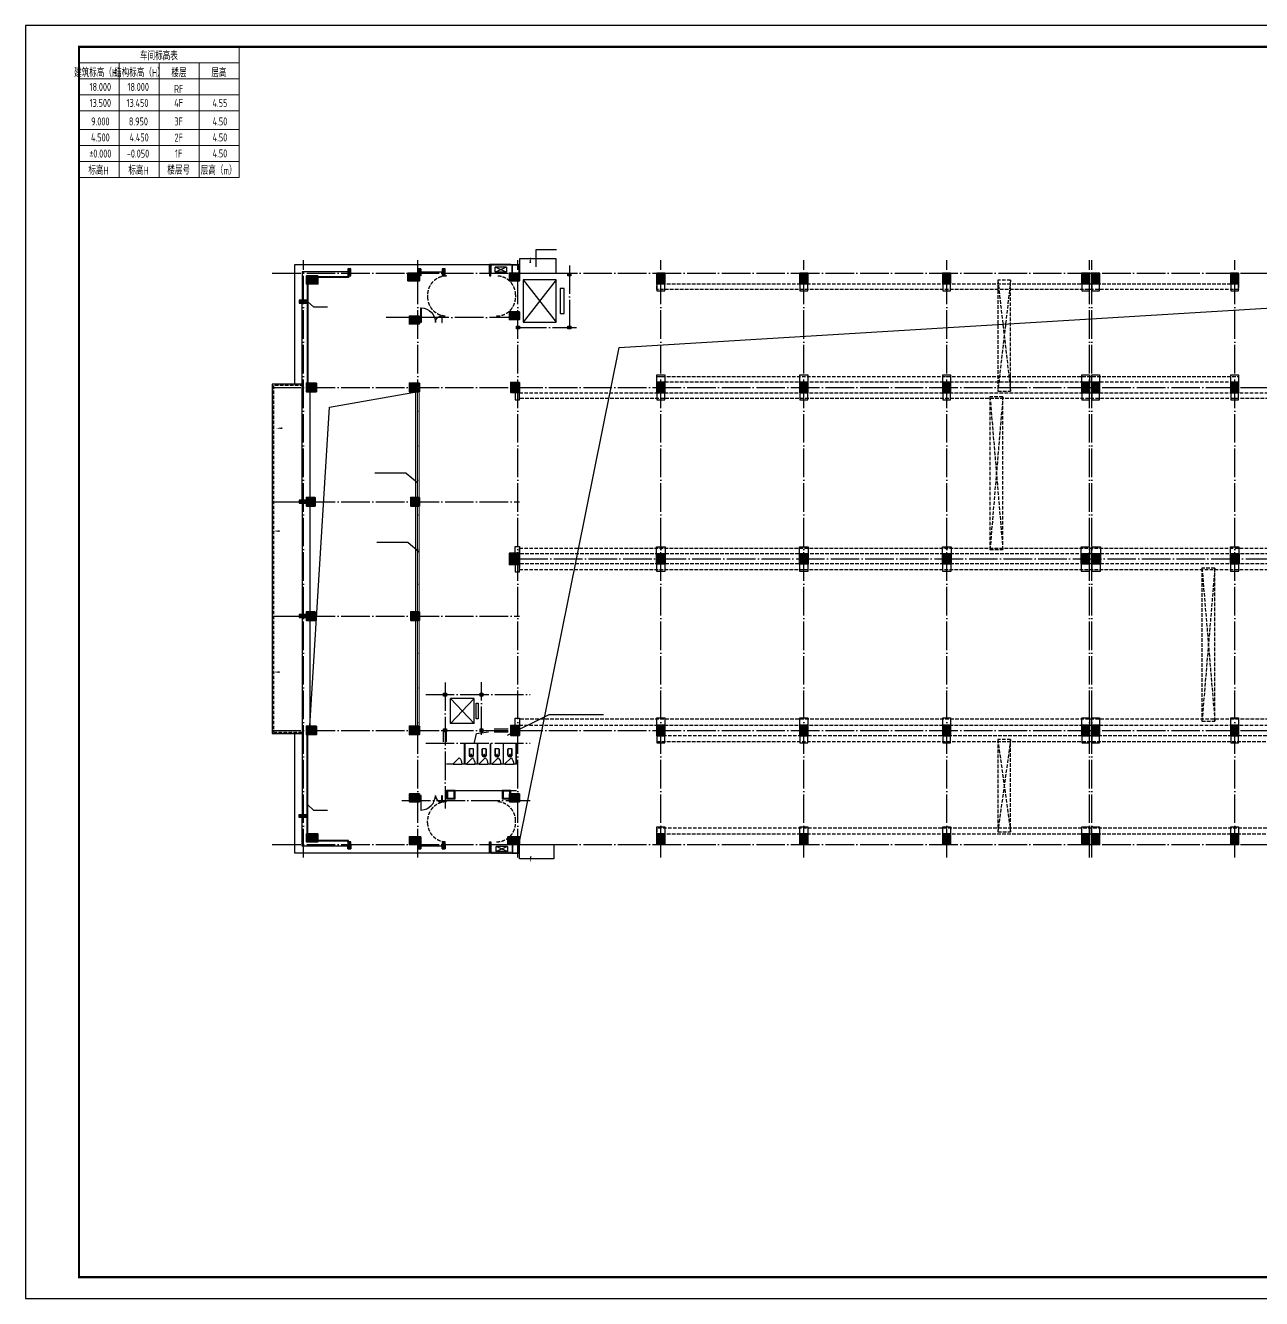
# Model space of a CAD drawing. Extents: x -1041549 to 749950, y -354245 to 17554.
# Drawn here: x -41012 to 45472, y -173636 to -84536 of the extents above; entities that cross this region are included whole.
import ezdxf
from ezdxf.enums import TextEntityAlignment as Align

# ---------------------------------------------------------------- set-up
doc = ezdxf.new("R2010")
doc.units = 0
doc.header["$LTSCALE"] = 1000
doc.header["$MEASUREMENT"] = 0
doc.linetypes.add('DASH', pattern=[0.35, 0.25, -0.1])
doc.linetypes.add('DOTE', pattern=[2.42, 2, -0.2, 0.02, -0.2])
for name, color, linetype, lineweight in [('A-ANNO-TABS', 46, 'Continuous', 9), ('A-ANNO-TABS-TEXT', 7, 'Continuous', 15), ('砼柱', 2, 'Continuous', 35)]:
    doc.layers.add(name, color=color, linetype=linetype, lineweight=lineweight)
for name, color, linetype in [('AC', 252, 'Continuous'), ('DIM_SYMB', 3, 'Continuous'), ('DOTE', 1, 'Continuous'), ('EVTR', 2, 'Continuous'), ('K+T', 252, 'Continuous'), ('LATRINE', 6, 'Continuous'), ('PUB_DIM', 3, 'Continuous'), ('PUB_TITLE', 4, 'Continuous'), ('STAIR', 2, 'Continuous'), ('WALL', 4, 'Continuous'), ('WINDOW', 3, 'Continuous'), ('填充', 8, 'Continuous')]:
    doc.layers.add(name, color=color, linetype=linetype)
doc.styles.add('3-100', font='tssdeng.shx', dxfattribs={"width": 0.6, "bigfont": 'hztxt.shx'})

# ---------------------------------------------------------------- blocks, each defined once
blk = doc.blocks.new('A$C58C370F3')
at = {"layer": 'K+T'}
for points in [[(465, 138), (59, 138, 0.388189), (0, 88), (0, -88, 0.388189), (59, -138), (465, -138, 0.97895)], [(465, 118), (58, 118, 0.382017), (20, 86), (20, -86, 0.382017), (58, -118), (465, -118, 0.977255)]]:
    blk.add_lwpolyline(points, format="xyb", close=True, dxfattribs=at)
blk.add_circle((462, 0), 40, dxfattribs=at)
blk = doc.blocks.new('$DorLib2D$00000114')
at = {"color": 0}
blk.add_line((0.5, 0), (-0.21, 0.71), dxfattribs=at)
blk.add_arc((0.5, 0), 1, 135, 180, dxfattribs=at)
blk = doc.blocks.new('A$C03CD7C06')
at = {"layer": 'K+T'}
for p, q in [((-350, 1410), (-460, 1410)), ((-460, 1410), (-460, 0)), ((-440, 1390), (-350, 1390)), ((-440, 1390), (-440, 0)), ((-350, 1410), (250, 1410)), ((-350, 1390), (-350, 1410)), ((460, 1410), (250, 1410)), ((250, 1410), (250, 1390)), ((250, 1390), (440, 1390)), ((440, 1390), (440, 0)), ((460, 1410), (460, 0)), ((-440, 0), (-460, 0)), ((460, 0), (440, 0))]:
    blk.add_line(p, q, dxfattribs=at)
at = {"layer": 'K+T', "xscale": 600, "yscale": 600, "zscale": -600, "rotation": 180}
blk.add_blockref('$DorLib2D$00000114', (-50, 1400), dxfattribs=at)
at = {"layer": 'K+T', "rotation": 90}
blk.add_blockref('A$C58C370F3', (0, 310), dxfattribs=at)
blk = doc.blocks.new('A$C545B6328')
at = {"layer": 'AC'}
for p, q in [((400, 450), (-400, 450)), ((-400, 450), (-400, 100)), ((400, 450), (-400, 100)), ((400, 100), (-400, 450)), ((400, 100), (-400, 100)), ((400, 100), (400, 450))]:
    blk.add_line(p, q, dxfattribs=at)
blk = doc.blocks.new('A$Ca885ad99')
for points in [[(200, 2750), (200, 2550), (0, 2550), (0, 2750)], [(2700, 2750), (2700, 2550), (2500, 2550), (2500, 2750)], [(200, 200), (200, 0), (0, 0), (0, 200)], [(2700, 200), (2700, 0), (2500, 0), (2500, 200)]]:
    blk.add_lwpolyline(points, close=True)
for points in [[(200, 2750), (200, 2550), (0, 2750), (0, 2550)], [(2700, 2750), (2700, 2550), (2500, 2750), (2500, 2550)], [(200, 200), (200, 0), (0, 200), (0, 0)], [(2700, 200), (2700, 0), (2500, 200), (2500, 0)]]:
    blk.add_solid(points)
at = {"layer": 'EVTR'}
blk.add_line((575, 612), (575, 2262), dxfattribs=at)
blk.add_lwpolyline([(2325, 612), (2325, 2262), (575, 612), (2325, 612), (575, 2262), (2325, 2262)], dxfattribs=at)
blk.add_lwpolyline([(900, 475), (2000, 475), (2000, 337), (900, 337)], close=True, dxfattribs=at)
blk = doc.blocks.new('A$Ce6740713')
at = {"layer": 'WINDOW'}
blk.add_lwpolyline([(1464, 1024), (1464, 0), (1500, 0), (1500, 1024)], close=True, dxfattribs=at)
at = {"layer": 'WINDOW', "elevation": 0}
blk.add_lwpolyline([(36, 474), (36, 0), (0, 0), (0, 474)], close=True, dxfattribs=at)
at = {"layer": 'WINDOW'}
for centre, radius, start, end in [((1500, 0), 1025, 92.02674, 180), ((0, 0, 0), 475, 0, 85.62317)]:
    blk.add_arc(centre, radius, start, end, dxfattribs=at)
blk = doc.blocks.new('A$C0c62b0a2')
at = {"layer": '填充'}
h = blk.add_hatch(color=256, dxfattribs=at)
h.dxf.hatch_style = 1
h.paths.add_polyline_path([(1795, 39800), (995, 39800), (995, 39250), (1795, 39250)])
h = blk.add_hatch(color=256, dxfattribs=at)
h.dxf.hatch_style = 1
h.paths.add_polyline_path([(8895, 40000), (8095, 40000), (8095, 39450), (8895, 39450)])
h = blk.add_hatch(color=256, dxfattribs=at)
h.dxf.hatch_style = 1
h.paths.add_polyline_path([(15895, 40000), (15195, 40000), (15195, 39450), (15895, 39450)])
h = blk.add_hatch(color=256, dxfattribs=at)
h.dxf.hatch_style = 1
h.paths.add_polyline_path([(26070, 40000), (25520, 40000), (25520, 39250), (26070, 39250)])
h = blk.add_hatch(color=256, dxfattribs=at)
h.dxf.hatch_style = 1
h.paths.add_polyline_path([(36070, 40000), (35520, 40000), (35520, 39250), (36070, 39250)])
h = blk.add_hatch(color=256, dxfattribs=at)
h.dxf.hatch_style = 1
h.paths.add_polyline_path([(46070, 40000), (45520, 40000), (45520, 39250), (46070, 39250)])
h = blk.add_hatch(color=256, dxfattribs=at)
h.dxf.hatch_style = 1
h.paths.add_polyline_path([(55795, 40000), (55245, 40000), (55245, 39250), (55795, 39250)])
h = blk.add_hatch(color=256, dxfattribs=at)
h.dxf.hatch_style = 1
h.paths.add_polyline_path([(56495, 40000), (55945, 40000), (55945, 39250), (56495, 39250)])
h = blk.add_hatch(color=256, dxfattribs=at)
h.dxf.hatch_style = 1
h.paths.add_polyline_path([(66220, 40000), (65670, 40000), (65670, 39250), (66220, 39250)])
h = blk.add_hatch(color=256, dxfattribs=at)
h.dxf.hatch_style = 1
h.paths.add_polyline_path([(76220, 40000), (75670, 40000), (75670, 39250), (76220, 39250)])
h = blk.add_hatch(color=256, dxfattribs=at)
h.dxf.hatch_style = 1
h.paths.add_polyline_path([(86220, 40000), (85670, 40000), (85670, 39250), (86220, 39250)])
h = blk.add_hatch(color=256, dxfattribs=at)
h.dxf.hatch_style = 1
h.paths.add_polyline_path([(96220, 40000), (95670, 40000), (95670, 39250), (96220, 39250)])
h = blk.add_hatch(color=256, dxfattribs=at)
h.dxf.hatch_style = 1
h.paths.add_polyline_path([(103545, 40000), (102995, 40000), (102995, 39250), (103545, 39250)])
h = blk.add_hatch(color=256, dxfattribs=at)
h.dxf.hatch_style = 1
h.paths.add_polyline_path([(108795, 40000), (108295, 40000), (108295, 39400), (108795, 39400)])
h = blk.add_hatch(color=256, dxfattribs=at)
h.dxf.hatch_style = 1
h.paths.add_polyline_path([(8895, 37000), (8195, 37000), (8195, 36450), (8895, 36450)])
h = blk.add_hatch(color=256, dxfattribs=at)
h.dxf.hatch_style = 1
h.paths.add_polyline_path([(15895, 37300), (15195, 37300), (15195, 36750), (15895, 36750)])
h = blk.add_hatch(color=256, dxfattribs=at)
h.dxf.hatch_style = 1
h.paths.add_polyline_path([(1695, 32300), (995, 32300), (995, 31700), (1695, 31700)])
h = blk.add_hatch(color=256, dxfattribs=at)
h.dxf.hatch_style = 1
h.paths.add_polyline_path([(8895, 32300), (8195, 32300), (8195, 31700), (8895, 31700)])
h = blk.add_hatch(color=256, dxfattribs=at)
h.dxf.hatch_style = 1
h.paths.add_polyline_path([(15895, 32350), (15295, 32350), (15295, 31650), (15895, 31650)])
h = blk.add_hatch(color=256, dxfattribs=at)
h.dxf.hatch_style = 1
h.paths.add_polyline_path([(26070, 32375), (25520, 32375), (25520, 31625), (26070, 31625)])
h = blk.add_hatch(color=256, dxfattribs=at)
h.dxf.hatch_style = 1
h.paths.add_polyline_path([(36070, 32375), (35520, 32375), (35520, 31625), (36070, 31625)])
h = blk.add_hatch(color=256, dxfattribs=at)
h.dxf.hatch_style = 1
h.paths.add_polyline_path([(46070, 32375), (45520, 32375), (45520, 31625), (46070, 31625)])
h = blk.add_hatch(color=256, dxfattribs=at)
h.dxf.hatch_style = 1
h.paths.add_polyline_path([(55795, 32375), (55245, 32375), (55245, 31625), (55795, 31625)])
h = blk.add_hatch(color=256, dxfattribs=at)
h.dxf.hatch_style = 1
h.paths.add_polyline_path([(56495, 32375), (55945, 32375), (55945, 31625), (56495, 31625)])
h = blk.add_hatch(color=256, dxfattribs=at)
h.dxf.hatch_style = 1
h.paths.add_polyline_path([(66220, 32375), (65670, 32375), (65670, 31625), (66220, 31625)])
h = blk.add_hatch(color=256, dxfattribs=at)
h.dxf.hatch_style = 1
h.paths.add_polyline_path([(76220, 32375), (75670, 32375), (75670, 31625), (76220, 31625)])
h = blk.add_hatch(color=256, dxfattribs=at)
h.dxf.hatch_style = 1
h.paths.add_polyline_path([(86220, 32375), (85670, 32375), (85670, 31625), (86220, 31625)])
h = blk.add_hatch(color=256, dxfattribs=at)
h.dxf.hatch_style = 1
h.paths.add_polyline_path([(96220, 32375), (95670, 32375), (95670, 31625), (96220, 31625)])
h = blk.add_hatch(color=256, dxfattribs=at)
h.dxf.hatch_style = 1
h.paths.add_polyline_path([(103545, 32375), (102995, 32375), (102995, 31625), (103545, 31625)])
h = blk.add_hatch(color=256, dxfattribs=at)
h.dxf.hatch_style = 1
h.paths.add_polyline_path([(108795, 32300), (108295, 32300), (108295, 31700), (108795, 31700)])
h = blk.add_hatch(color=256, dxfattribs=at)
h.dxf.hatch_style = 1
h.paths.add_polyline_path([(1595, 24300), (995, 24300), (995, 23700), (1595, 23700)])
h = blk.add_hatch(color=256, dxfattribs=at)
h.dxf.hatch_style = 1
h.paths.add_polyline_path([(8895, 24300), (8295, 24300), (8295, 23700), (8895, 23700)])
h = blk.add_hatch(color=256, dxfattribs=at)
h.dxf.hatch_style = 1
h.paths.add_polyline_path([(15895, 20400), (15195, 20400), (15195, 19600), (15895, 19600)])
h = blk.add_hatch(color=256, dxfattribs=at)
h.dxf.hatch_style = 1
h.paths.add_polyline_path([(26095, 20350), (25495, 20350), (25495, 19650), (26095, 19650)])
h = blk.add_hatch(color=256, dxfattribs=at)
h.dxf.hatch_style = 1
h.paths.add_polyline_path([(36095, 20350), (35495, 20350), (35495, 19650), (36095, 19650)])
h = blk.add_hatch(color=256, dxfattribs=at)
h.dxf.hatch_style = 1
h.paths.add_polyline_path([(46095, 20350), (45495, 20350), (45495, 19650), (46095, 19650)])
h = blk.add_hatch(color=256, dxfattribs=at)
h.dxf.hatch_style = 1
h.paths.add_polyline_path([(55795, 20350), (55195, 20350), (55195, 19650), (55795, 19650)])
h = blk.add_hatch(color=256, dxfattribs=at)
h.dxf.hatch_style = 1
h.paths.add_polyline_path([(56545, 20350), (55945, 20350), (55945, 19650), (56545, 19650)])
h = blk.add_hatch(color=256, dxfattribs=at)
h.dxf.hatch_style = 1
h.paths.add_polyline_path([(66245, 20350), (65645, 20350), (65645, 19650), (66245, 19650)])
h = blk.add_hatch(color=256, dxfattribs=at)
h.dxf.hatch_style = 1
h.paths.add_polyline_path([(76245, 20350), (75645, 20350), (75645, 19650), (76245, 19650)])
h = blk.add_hatch(color=256, dxfattribs=at)
h.dxf.hatch_style = 1
h.paths.add_polyline_path([(86245, 20350), (85645, 20350), (85645, 19650), (86245, 19650)])
h = blk.add_hatch(color=256, dxfattribs=at)
h.dxf.hatch_style = 1
h.paths.add_polyline_path([(96245, 20350), (95645, 20350), (95645, 19650), (96245, 19650)])
h = blk.add_hatch(color=256, dxfattribs=at)
h.dxf.hatch_style = 1
h.paths.add_polyline_path([(103545, 20375), (102995, 20375), (102995, 19625), (103545, 19625)])
h = blk.add_hatch(color=256, dxfattribs=at)
h.dxf.hatch_style = 1
h.paths.add_polyline_path([(108795, 20300), (108295, 20300), (108295, 19700), (108795, 19700)])
h = blk.add_hatch(color=256, dxfattribs=at)
h.dxf.hatch_style = 1
h.paths.add_polyline_path([(1595, 16300), (995, 16300), (995, 15700), (1595, 15700)])
h = blk.add_hatch(color=256, dxfattribs=at)
h.dxf.hatch_style = 1
h.paths.add_polyline_path([(8895, 16300), (8295, 16300), (8295, 15700), (8895, 15700)])
h = blk.add_hatch(color=256, dxfattribs=at)
h.dxf.hatch_style = 1
h.paths.add_polyline_path([(1695, 8300), (995, 8300), (995, 7700), (1695, 7700)])
h = blk.add_hatch(color=256, dxfattribs=at)
h.dxf.hatch_style = 1
h.paths.add_polyline_path([(8895, 8300), (8195, 8300), (8195, 7700), (8895, 7700)])
h = blk.add_hatch(color=256, dxfattribs=at)
h.dxf.hatch_style = 1
h.paths.add_polyline_path([(15895, 8350), (15295, 8350), (15295, 7650), (15895, 7650)])
h = blk.add_hatch(color=256, dxfattribs=at)
h.dxf.hatch_style = 1
h.paths.add_polyline_path([(26070, 8375), (25520, 8375), (25520, 7625), (26070, 7625)])
h = blk.add_hatch(color=256, dxfattribs=at)
h.dxf.hatch_style = 1
h.paths.add_polyline_path([(36070, 8375), (35520, 8375), (35520, 7625), (36070, 7625)])
h = blk.add_hatch(color=256, dxfattribs=at)
h.dxf.hatch_style = 1
h.paths.add_polyline_path([(46070, 8375), (45520, 8375), (45520, 7625), (46070, 7625)])
h = blk.add_hatch(color=256, dxfattribs=at)
h.dxf.hatch_style = 1
h.paths.add_polyline_path([(55795, 8375), (55245, 8375), (55245, 7625), (55795, 7625)])
h = blk.add_hatch(color=256, dxfattribs=at)
h.dxf.hatch_style = 1
h.paths.add_polyline_path([(56495, 8375), (55945, 8375), (55945, 7625), (56495, 7625)])
h = blk.add_hatch(color=256, dxfattribs=at)
h.dxf.hatch_style = 1
h.paths.add_polyline_path([(66220, 8375), (65670, 8375), (65670, 7625), (66220, 7625)])
h = blk.add_hatch(color=256, dxfattribs=at)
h.dxf.hatch_style = 1
h.paths.add_polyline_path([(76220, 8375), (75670, 8375), (75670, 7625), (76220, 7625)])
h = blk.add_hatch(color=256, dxfattribs=at)
h.dxf.hatch_style = 1
h.paths.add_polyline_path([(86220, 8375), (85670, 8375), (85670, 7625), (86220, 7625)])
h = blk.add_hatch(color=256, dxfattribs=at)
h.dxf.hatch_style = 1
h.paths.add_polyline_path([(96220, 8375), (95670, 8375), (95670, 7625), (96220, 7625)])
h = blk.add_hatch(color=256, dxfattribs=at)
h.dxf.hatch_style = 1
h.paths.add_polyline_path([(103545, 8375), (102995, 8375), (102995, 7625), (103545, 7625)])
h = blk.add_hatch(color=256, dxfattribs=at)
h.dxf.hatch_style = 1
h.paths.add_polyline_path([(105795, 8250), (105295, 8250), (105295, 7750), (105795, 7750)])
h = blk.add_hatch(color=256, dxfattribs=at)
h.dxf.hatch_style = 1
h.paths.add_polyline_path([(108795, 8250), (108295, 8250), (108295, 7750), (108795, 7750)])
h = blk.add_hatch(color=256, dxfattribs=at)
h.dxf.hatch_style = 1
h.paths.add_polyline_path([(8895, 3550), (8195, 3550), (8195, 3000), (8895, 3000)])
h = blk.add_hatch(color=256, dxfattribs=at)
h.dxf.hatch_style = 1
h.paths.add_polyline_path([(15895, 3550), (15195, 3550), (15195, 3000), (15895, 3000)])
h = blk.add_hatch(color=256, dxfattribs=at)
h.dxf.hatch_style = 1
h.paths.add_polyline_path([(1795, 750), (995, 750), (995, 200), (1795, 200)])
h = blk.add_hatch(color=256, dxfattribs=at)
h.dxf.hatch_style = 1
h.paths.add_polyline_path([(8995, 550), (8195, 550), (8195, 0), (8995, 0)])
h = blk.add_hatch(color=256, dxfattribs=at)
h.dxf.hatch_style = 1
h.paths.add_polyline_path([(15895, 550), (15095, 550), (15095, 0), (15895, 0)])
h = blk.add_hatch(color=256, dxfattribs=at)
h.dxf.hatch_style = 1
h.paths.add_polyline_path([(26070, 750), (25520, 750), (25520, 0), (26070, 0)])
h = blk.add_hatch(color=256, dxfattribs=at)
h.dxf.hatch_style = 1
h.paths.add_polyline_path([(36070, 750), (35520, 750), (35520, 0), (36070, 0)])
h = blk.add_hatch(color=256, dxfattribs=at)
h.dxf.hatch_style = 1
h.paths.add_polyline_path([(46070, 750), (45520, 750), (45520, 0), (46070, 0)])
h = blk.add_hatch(color=256, dxfattribs=at)
h.dxf.hatch_style = 1
h.paths.add_polyline_path([(55795, 750), (55245, 750), (55245, 0), (55795, 0)])
h = blk.add_hatch(color=256, dxfattribs=at)
h.dxf.hatch_style = 1
h.paths.add_polyline_path([(56495, 750), (55945, 750), (55945, 0), (56495, 0)])
h = blk.add_hatch(color=256, dxfattribs=at)
h.dxf.hatch_style = 1
h.paths.add_polyline_path([(66220, 750), (65670, 750), (65670, 0), (66220, 0)])
h = blk.add_hatch(color=256, dxfattribs=at)
h.dxf.hatch_style = 1
h.paths.add_polyline_path([(76220, 750), (75670, 750), (75670, 0), (76220, 0)])
h = blk.add_hatch(color=256, dxfattribs=at)
h.dxf.hatch_style = 1
h.paths.add_polyline_path([(86220, 750), (85670, 750), (85670, 0), (86220, 0)])
h = blk.add_hatch(color=256, dxfattribs=at)
h.dxf.hatch_style = 1
h.paths.add_polyline_path([(96220, 750), (95670, 750), (95670, 0), (96220, 0)])
h = blk.add_hatch(color=256, dxfattribs=at)
h.dxf.hatch_style = 1
h.paths.add_polyline_path([(103545, 750), (102995, 750), (102995, 0), (103545, 0)])
h = blk.add_hatch(color=256, dxfattribs=at)
h.dxf.hatch_style = 1
h.paths.add_polyline_path([(105797, 500), (105297, 500), (105297, 0), (105797, 0)])
h = blk.add_hatch(color=256, dxfattribs=at)
h.dxf.hatch_style = 1
h.paths.add_polyline_path([(108795, 500), (108295, 500), (108295, 0), (108795, 0)])
at = {"layer": '砼柱', "lineweight": 35}
for points in [[(1795, 39800), (995, 39800), (995, 39250), (1795, 39250)], [(8895, 40000), (8095, 40000), (8095, 39450), (8895, 39450)], [(15895, 40000), (15195, 40000), (15195, 39450), (15895, 39450)], [(26070, 40000), (25520, 40000), (25520, 39250), (26070, 39250)], [(36070, 40000), (35520, 40000), (35520, 39250), (36070, 39250)], [(46070, 40000), (45520, 40000), (45520, 39250), (46070, 39250)], [(55795, 40000), (55245, 40000), (55245, 39250), (55795, 39250)], [(56495, 40000), (55945, 40000), (55945, 39250), (56495, 39250)], [(66220, 40000), (65670, 40000), (65670, 39250), (66220, 39250)], [(76220, 40000), (75670, 40000), (75670, 39250), (76220, 39250)], [(86220, 40000), (85670, 40000), (85670, 39250), (86220, 39250)], [(96220, 40000), (95670, 40000), (95670, 39250), (96220, 39250)], [(103545, 40000), (102995, 40000), (102995, 39250), (103545, 39250)], [(108795, 40000), (108295, 40000), (108295, 39400), (108795, 39400)], [(8895, 37000), (8195, 37000), (8195, 36450), (8895, 36450)], [(15895, 37300), (15195, 37300), (15195, 36750), (15895, 36750)], [(1695, 32300), (995, 32300), (995, 31700), (1695, 31700)], [(8895, 32300), (8195, 32300), (8195, 31700), (8895, 31700)], [(15895, 32350), (15295, 32350), (15295, 31650), (15895, 31650)], [(26070, 32375), (25520, 32375), (25520, 31625), (26070, 31625)], [(36070, 32375), (35520, 32375), (35520, 31625), (36070, 31625)], [(46070, 32375), (45520, 32375), (45520, 31625), (46070, 31625)], [(55795, 32375), (55245, 32375), (55245, 31625), (55795, 31625)], [(56495, 32375), (55945, 32375), (55945, 31625), (56495, 31625)], [(66220, 32375), (65670, 32375), (65670, 31625), (66220, 31625)], [(76220, 32375), (75670, 32375), (75670, 31625), (76220, 31625)], [(86220, 32375), (85670, 32375), (85670, 31625), (86220, 31625)], [(96220, 32375), (95670, 32375), (95670, 31625), (96220, 31625)], [(103545, 32375), (102995, 32375), (102995, 31625), (103545, 31625)], [(108795, 32300), (108295, 32300), (108295, 31700), (108795, 31700)], [(1595, 24300), (995, 24300), (995, 23700), (1595, 23700)], [(8895, 24300), (8295, 24300), (8295, 23700), (8895, 23700)], [(15895, 20400), (15195, 20400), (15195, 19600), (15895, 19600)], [(26095, 20350), (25495, 20350), (25495, 19650), (26095, 19650)], [(36095, 20350), (35495, 20350), (35495, 19650), (36095, 19650)], [(46095, 20350), (45495, 20350), (45495, 19650), (46095, 19650)], [(55795, 20350), (55195, 20350), (55195, 19650), (55795, 19650)], [(56545, 20350), (55945, 20350), (55945, 19650), (56545, 19650)], [(66245, 20350), (65645, 20350), (65645, 19650), (66245, 19650)], [(76245, 20350), (75645, 20350), (75645, 19650), (76245, 19650)], [(86245, 20350), (85645, 20350), (85645, 19650), (86245, 19650)], [(96245, 20350), (95645, 20350), (95645, 19650), (96245, 19650)], [(103545, 20375), (102995, 20375), (102995, 19625), (103545, 19625)], [(108795, 20300), (108295, 20300), (108295, 19700), (108795, 19700)], [(1595, 16300), (995, 16300), (995, 15700), (1595, 15700)], [(8895, 16300), (8295, 16300), (8295, 15700), (8895, 15700)], [(1695, 8300), (995, 8300), (995, 7700), (1695, 7700)], [(8895, 8300), (8195, 8300), (8195, 7700), (8895, 7700)], [(15895, 8350), (15295, 8350), (15295, 7650), (15895, 7650)], [(26070, 8375), (25520, 8375), (25520, 7625), (26070, 7625)], [(36070, 8375), (35520, 8375), (35520, 7625), (36070, 7625)], [(46070, 8375), (45520, 8375), (45520, 7625), (46070, 7625)], [(55795, 8375), (55245, 8375), (55245, 7625), (55795, 7625)], [(56495, 8375), (55945, 8375), (55945, 7625), (56495, 7625)], [(66220, 8375), (65670, 8375), (65670, 7625), (66220, 7625)], [(76220, 8375), (75670, 8375), (75670, 7625), (76220, 7625)], [(86220, 8375), (85670, 8375), (85670, 7625), (86220, 7625)], [(96220, 8375), (95670, 8375), (95670, 7625), (96220, 7625)], [(103545, 8375), (102995, 8375), (102995, 7625), (103545, 7625)], [(105795, 8250), (105295, 8250), (105295, 7750), (105795, 7750)], [(108795, 8250), (108295, 8250), (108295, 7750), (108795, 7750)], [(8895, 3550), (8195, 3550), (8195, 3000), (8895, 3000)], [(15895, 3550), (15195, 3550), (15195, 3000), (15895, 3000)], [(1795, 750), (995, 750), (995, 200), (1795, 200)], [(8995, 550), (8195, 550), (8195, 0), (8995, 0)], [(15895, 550), (15095, 550), (15095, 0), (15895, 0)], [(26070, 750), (25520, 750), (25520, 0), (26070, 0)], [(36070, 750), (35520, 750), (35520, 0), (36070, 0)], [(46070, 750), (45520, 750), (45520, 0), (46070, 0)], [(55795, 750), (55245, 750), (55245, 0), (55795, 0)], [(56495, 750), (55945, 750), (55945, 0), (56495, 0)], [(66220, 750), (65670, 750), (65670, 0), (66220, 0)], [(76220, 750), (75670, 750), (75670, 0), (76220, 0)], [(86220, 750), (85670, 750), (85670, 0), (86220, 0)], [(96220, 750), (95670, 750), (95670, 0), (96220, 0)], [(103545, 750), (102995, 750), (102995, 0), (103545, 0)], [(105797, 500), (105297, 500), (105297, 0), (105797, 0)], [(108795, 500), (108295, 500), (108295, 0), (108795, 0)]]:
    blk.add_lwpolyline(points, close=True, dxfattribs=at)

msp = doc.modelspace()

# ---------------------------------------------------------------- hatches: boundary and pattern name
h = msp.add_hatch(color=256)
h.dxf.hatch_style = 1
h.paths.add_polyline_path([(-18254.5, -101569.9), (-18454.5, -101569.9), (-18454.5, -102069.9), (-18254.5, -102069.9)])
h = msp.add_hatch(color=256)
h.dxf.hatch_style = 1
h.paths.add_polyline_path([(-13554.5, -101569.9), (-13354.5, -101569.9), (-13354.5, -102069.9), (-13554.5, -102069.9)])
h = msp.add_hatch(color=256)
h.dxf.hatch_style = 1
h.paths.add_polyline_path([(-11654.5, -101569.9), (-11854.5, -101569.9), (-11854.5, -102069.9), (-11654.5, -102069.9)])
h = msp.add_hatch(color=256)
h.dxf.hatch_style = 1
h.paths.add_polyline_path([(-8454.5, -102069.9), (-8454.5, -101269.9), (-8554.5, -101269.9), (-8554.5, -102069.9)])
h = msp.add_hatch(color=256)
h.dxf.hatch_style = 1
h.paths.add_polyline_path([(-21854.5, -103969.9), (-21354.5, -103969.9), (-21354.5, -103769.9), (-21854.5, -103769.9)])
h = msp.add_hatch(color=256)
h.dxf.hatch_style = 1
h.paths.add_polyline_path([(-21854.5, -117969.9), (-21354.5, -117969.9), (-21354.5, -117769.9), (-21854.5, -117769.9)])
h = msp.add_hatch(color=256)
h.dxf.hatch_style = 1
h.paths.add_polyline_path([(-21854.5, -125969.9), (-21354.5, -125969.9), (-21354.5, -125769.9), (-21854.5, -125769.9)])
h = msp.add_hatch(color=256)
h.dxf.hatch_style = 1
h.paths.add_polyline_path([(-21854.5, -139769.9), (-21354.5, -139769.9), (-21354.5, -139969.9), (-21854.5, -139969.9)])
h = msp.add_hatch(color=256)
h.dxf.hatch_style = 1
h.paths.add_polyline_path([(-18254.5, -142169.9), (-18254.5, -141669.9), (-18454.5, -141669.9), (-18454.5, -142169.9)])
h = msp.add_hatch(color=256)
h.dxf.hatch_style = 1
h.paths.add_polyline_path([(-13354.5, -142169.9), (-13354.5, -141669.9), (-13554.5, -141669.9), (-13554.5, -142169.9)])
h = msp.add_hatch(color=256)
h.dxf.hatch_style = 1
h.paths.add_polyline_path([(-11654.5, -142169.9), (-11654.5, -141669.9), (-11854.5, -141669.9), (-11854.5, -142169.9)])
h = msp.add_hatch(color=256)
h.dxf.hatch_style = 1
h.paths.add_polyline_path([(-8454.5, -141669.9), (-8454.5, -142469.9), (-8554.5, -142469.9), (-8554.5, -141669.9)])

# ---------------------------------------------------------------- linework, layer by layer
at = {"color": 8}
for p, q in [((-13354.5, -101769.9), (-11854.5, -101769.9)), ((-21654.5, -117769.9), (-21654.5, -103969.9)), ((-12879.5, -103394.9), (-12879.5, -103544.9)), ((-6719.5, -103394.9), (-6719.5, -103544.9)), ((-21654.5, -117969.9), (-21654.5, -125769.9)), ((-21654.5, -125969.9), (-21654.5, -139769.9)), ((-12879.5, -140344.9), (-12879.5, -140194.9)), ((-6719.5, -140344.9), (-6719.5, -140194.9)), ((-11854.5, -141969.9), (-13354.5, -141969.9))]:
    msp.add_line(p, q, dxfattribs=at)
at = {"color": 5}
for p, q in [((-21304.5, -102619.9), (-21304.5, -109569.9)), ((-21254.5, -102619.9), (-21254.5, -109569.9)), ((-21304.5, -141069.9), (-21304.5, -134169.9)), ((-21254.5, -141069.9), (-21254.5, -134169.9))]:
    msp.add_line(p, q, dxfattribs=at)
for p, q in [((-21104.5, -110169.9), (-21104.5, -133569.9)), ((-11754.5, -134669.9), (-11754.5, -133969.9)), ((-11554.5, -134669.9), (-11554.5, -133969.9)), ((-8229.5, -133769.9), (-7229.5, -133769.9)), ((-8229.5, -133969.9), (-7229.5, -133969.9))]:
    msp.add_line(p, q)
for points in [[(-22154.5, -109644.9), (-22154.5, -101269.9), (-6954.5, -101269.9)], [(-6954.5, -101869.9), (-6954.5, -101269.9), (-6454.5, -101269.9), (-6454.5, -101869.9)], [(-6924.5, -101869.9), (-6924.5, -101299.9), (-6484.5, -101299.9), (-6484.5, -101869.9)], [(3170.5, -102619.9), (3170.5, -103119.9), (3720.5, -103119.9), (3720.5, -102619.9)], [(13170.5, -102619.9), (13170.5, -103119.9), (13720.5, -103119.9), (13720.5, -102619.9)], [(23170.5, -102619.9), (23170.5, -103119.9), (23720.5, -103119.9), (23720.5, -102619.9)], [(32895.5, -102619.9), (32895.5, -103119.9), (33445.5, -103119.9), (33445.5, -102619.9)], [(33595.5, -102619.9), (33595.5, -103119.9), (34145.5, -103119.9), (34145.5, -102619.9)], [(43320.5, -102619.9), (43320.5, -103119.9), (43870.5, -103119.9), (43870.5, -102619.9)], [(3170.5, -109494.9), (3170.5, -108994.9), (3720.5, -108994.9), (3720.5, -109494.9)], [(13170.5, -109494.9), (13170.5, -108994.9), (13720.5, -108994.9), (13720.5, -109494.9)], [(23170.5, -109494.9), (23170.5, -108994.9), (23720.5, -108994.9), (23720.5, -109494.9)], [(32895.5, -109494.9), (32895.5, -108994.9), (33445.5, -108994.9), (33445.5, -109494.9)], [(33595.5, -109494.9), (33595.5, -108994.9), (34145.5, -108994.9), (34145.5, -109494.9)], [(43320.5, -109494.9), (43320.5, -108994.9), (43870.5, -108994.9), (43870.5, -109494.9)], [(-6754.5, -110244.9), (-6754.5, -110744.9), (-6454.5, -110744.9), (-6454.5, -110244.9)], [(3170.5, -110244.9), (3170.5, -110744.9), (3720.5, -110744.9), (3720.5, -110244.9)], [(13170.5, -110244.9), (13170.5, -110744.9), (13720.5, -110744.9), (13720.5, -110244.9)], [(23170.5, -110244.9), (23170.5, -110744.9), (23720.5, -110744.9), (23720.5, -110244.9)], [(32895.5, -110244.9), (32895.5, -110744.9), (33445.5, -110744.9), (33445.5, -110244.9)], [(33595.5, -110244.9), (33595.5, -110744.9), (34145.5, -110744.9), (34145.5, -110244.9)], [(43320.5, -110244.9), (43320.5, -110744.9), (43870.5, -110744.9), (43870.5, -110244.9)], [(-6754.5, -121494.9), (-6754.5, -120994.9), (-6454.5, -120994.9), (-6454.5, -121494.9)], [(3145.5, -121519.9), (3145.5, -121019.9), (3745.5, -121019.9), (3745.5, -121519.9)], [(13145.5, -121519.9), (13145.5, -121019.9), (13745.5, -121019.9), (13745.5, -121519.9)], [(23145.5, -121519.9), (23145.5, -121019.9), (23745.5, -121019.9), (23745.5, -121519.9)], [(32845.5, -121519.9), (32845.5, -121019.9), (33445.5, -121019.9), (33445.5, -121519.9)], [(33595.5, -121519.9), (33595.5, -121019.9), (34195.5, -121019.9), (34195.5, -121519.9)], [(43295.5, -121519.9), (43295.5, -121019.9), (43895.5, -121019.9), (43895.5, -121519.9)], [(-6754.5, -122269.9), (-6754.5, -122769.9), (-6454.5, -122769.9), (-6454.5, -122269.9)], [(3145.5, -122219.9), (3145.5, -122719.9), (3745.5, -122719.9), (3745.5, -122219.9)], [(13145.5, -122219.9), (13145.5, -122719.9), (13745.5, -122719.9), (13745.5, -122219.9)], [(23145.5, -122219.9), (23145.5, -122719.9), (23745.5, -122719.9), (23745.5, -122219.9)], [(32845.5, -122219.9), (32845.5, -122719.9), (33445.5, -122719.9), (33445.5, -122219.9)], [(33595.5, -122219.9), (33595.5, -122719.9), (34195.5, -122719.9), (34195.5, -122219.9)], [(43295.5, -122219.9), (43295.5, -122719.9), (43895.5, -122719.9), (43895.5, -122219.9)], [(-6754.5, -133519.9), (-6754.5, -133019.9), (-6454.5, -133019.9), (-6454.5, -133519.9)], [(3170.5, -133494.9), (3170.5, -132994.9), (3720.5, -132994.9), (3720.5, -133494.9)], [(13170.5, -133494.9), (13170.5, -132994.9), (13720.5, -132994.9), (13720.5, -133494.9)], [(23170.5, -133494.9), (23170.5, -132994.9), (23720.5, -132994.9), (23720.5, -133494.9)], [(32895.5, -133494.9), (32895.5, -132994.9), (33445.5, -132994.9), (33445.5, -133494.9)], [(33595.5, -133494.9), (33595.5, -132994.9), (34145.5, -132994.9), (34145.5, -133494.9)], [(43320.5, -133494.9), (43320.5, -132994.9), (43870.5, -132994.9), (43870.5, -133494.9)], [(-6954.5, -142469.9), (-22154.5, -142469.9), (-22154.5, -134094.9)], [(3170.5, -134244.9), (3170.5, -134744.9), (3720.5, -134744.9), (3720.5, -134244.9)], [(13170.5, -134244.9), (13170.5, -134744.9), (13720.5, -134744.9), (13720.5, -134244.9)], [(23170.5, -134244.9), (23170.5, -134744.9), (23720.5, -134744.9), (23720.5, -134244.9)], [(32895.5, -134244.9), (32895.5, -134744.9), (33445.5, -134744.9), (33445.5, -134244.9)], [(33595.5, -134244.9), (33595.5, -134744.9), (34145.5, -134744.9), (34145.5, -134244.9)], [(43320.5, -134244.9), (43320.5, -134744.9), (43870.5, -134744.9), (43870.5, -134244.9)], [(3170.5, -141119.9), (3170.5, -140619.9), (3720.5, -140619.9), (3720.5, -141119.9)], [(13170.5, -141119.9), (13170.5, -140619.9), (13720.5, -140619.9), (13720.5, -141119.9)], [(23170.5, -141119.9), (23170.5, -140619.9), (23720.5, -140619.9), (23720.5, -141119.9)], [(32895.5, -141119.9), (32895.5, -140619.9), (33445.5, -140619.9), (33445.5, -141119.9)], [(33595.5, -141119.9), (33595.5, -140619.9), (34145.5, -140619.9), (34145.5, -141119.9)], [(43320.5, -141119.9), (43320.5, -140619.9), (43870.5, -140619.9), (43870.5, -141119.9)], [(-6954.5, -141869.9), (-6954.5, -142469.9), (-6454.5, -142469.9), (-6454.5, -141869.9)], [(-6924.5, -141869.9), (-6924.5, -142439.9), (-6484.5, -142439.9), (-6484.5, -141869.9)]]:
    msp.add_lwpolyline(points)
at = {"color": 2}
for points in [[(-8404.5, -101269.9), (-8384.5, -101269.9), (-8384.5, -101319.9), (-8404.5, -101319.9), (-8404.5, -101269.9)], [(-8334.5, -101269.9), (-8314.5, -101269.9), (-8314.5, -101319.9), (-8334.5, -101319.9), (-8334.5, -101269.9)], [(-8264.5, -101269.9), (-8244.5, -101269.9), (-8244.5, -101319.9), (-8264.5, -101319.9), (-8264.5, -101269.9)], [(-8194.5, -101269.9), (-8174.5, -101269.9), (-8174.5, -101319.9), (-8194.5, -101319.9), (-8194.5, -101269.9)], [(-8124.5, -101269.9), (-8104.5, -101269.9), (-8104.5, -101319.9), (-8124.5, -101319.9), (-8124.5, -101269.9)], [(-8054.5, -101269.9), (-8034.5, -101269.9), (-8034.5, -101319.9), (-8054.5, -101319.9), (-8054.5, -101269.9)], [(-7984.5, -101269.9), (-7964.5, -101269.9), (-7964.5, -101319.9), (-7984.5, -101319.9), (-7984.5, -101269.9)], [(-7914.5, -101269.9), (-7894.5, -101269.9), (-7894.5, -101319.9), (-7914.5, -101319.9), (-7914.5, -101269.9)], [(-7844.5, -101269.9), (-7824.5, -101269.9), (-7824.5, -101319.9), (-7844.5, -101319.9), (-7844.5, -101269.9)], [(-7774.5, -101269.9), (-7754.5, -101269.9), (-7754.5, -101319.9), (-7774.5, -101319.9), (-7774.5, -101269.9)], [(-7704.5, -101269.9), (-7684.5, -101269.9), (-7684.5, -101319.9), (-7704.5, -101319.9), (-7704.5, -101269.9)], [(-7634.5, -101269.9), (-7614.5, -101269.9), (-7614.5, -101319.9), (-7634.5, -101319.9), (-7634.5, -101269.9)], [(-7564.5, -101269.9), (-7544.5, -101269.9), (-7544.5, -101319.9), (-7564.5, -101319.9), (-7564.5, -101269.9)], [(-7494.5, -101269.9), (-7474.5, -101269.9), (-7474.5, -101319.9), (-7494.5, -101319.9), (-7494.5, -101269.9)], [(-7424.5, -101269.9), (-7404.5, -101269.9), (-7404.5, -101319.9), (-7424.5, -101319.9), (-7424.5, -101269.9)], [(-7354.5, -101269.9), (-7334.5, -101269.9), (-7334.5, -101319.9), (-7354.5, -101319.9), (-7354.5, -101269.9)], [(-7284.5, -101269.9), (-7264.5, -101269.9), (-7264.5, -101319.9), (-7284.5, -101319.9), (-7284.5, -101269.9)], [(-7214.5, -101269.9), (-7194.5, -101269.9), (-7194.5, -101319.9), (-7214.5, -101319.9), (-7214.5, -101269.9)], [(-7144.5, -101269.9), (-7124.5, -101269.9), (-7124.5, -101319.9), (-7144.5, -101319.9), (-7144.5, -101269.9)], [(-7074.5, -101269.9), (-7054.5, -101269.9), (-7054.5, -101319.9), (-7074.5, -101319.9), (-7074.5, -101269.9)], [(-7004.5, -101269.9), (-6984.5, -101269.9), (-6984.5, -101319.9), (-7004.5, -101319.9), (-7004.5, -101269.9)], [(-8404.5, -142469.9), (-8384.5, -142469.9), (-8384.5, -142419.9), (-8404.5, -142419.9), (-8404.5, -142469.9)], [(-8334.5, -142469.9), (-8314.5, -142469.9), (-8314.5, -142419.9), (-8334.5, -142419.9), (-8334.5, -142469.9)], [(-8264.5, -142469.9), (-8244.5, -142469.9), (-8244.5, -142419.9), (-8264.5, -142419.9), (-8264.5, -142469.9)], [(-8194.5, -142469.9), (-8174.5, -142469.9), (-8174.5, -142419.9), (-8194.5, -142419.9), (-8194.5, -142469.9)], [(-8124.5, -142469.9), (-8104.5, -142469.9), (-8104.5, -142419.9), (-8124.5, -142419.9), (-8124.5, -142469.9)], [(-8054.5, -142469.9), (-8034.5, -142469.9), (-8034.5, -142419.9), (-8054.5, -142419.9), (-8054.5, -142469.9)], [(-7984.5, -142469.9), (-7964.5, -142469.9), (-7964.5, -142419.9), (-7984.5, -142419.9), (-7984.5, -142469.9)], [(-7914.5, -142469.9), (-7894.5, -142469.9), (-7894.5, -142419.9), (-7914.5, -142419.9), (-7914.5, -142469.9)], [(-7844.5, -142469.9), (-7824.5, -142469.9), (-7824.5, -142419.9), (-7844.5, -142419.9), (-7844.5, -142469.9)], [(-7774.5, -142469.9), (-7754.5, -142469.9), (-7754.5, -142419.9), (-7774.5, -142419.9), (-7774.5, -142469.9)], [(-7704.5, -142469.9), (-7684.5, -142469.9), (-7684.5, -142419.9), (-7704.5, -142419.9), (-7704.5, -142469.9)], [(-7634.5, -142469.9), (-7614.5, -142469.9), (-7614.5, -142419.9), (-7634.5, -142419.9), (-7634.5, -142469.9)], [(-7564.5, -142469.9), (-7544.5, -142469.9), (-7544.5, -142419.9), (-7564.5, -142419.9), (-7564.5, -142469.9)], [(-7494.5, -142469.9), (-7474.5, -142469.9), (-7474.5, -142419.9), (-7494.5, -142419.9), (-7494.5, -142469.9)], [(-7424.5, -142469.9), (-7404.5, -142469.9), (-7404.5, -142419.9), (-7424.5, -142419.9), (-7424.5, -142469.9)], [(-7354.5, -142469.9), (-7334.5, -142469.9), (-7334.5, -142419.9), (-7354.5, -142419.9), (-7354.5, -142469.9)], [(-7284.5, -142469.9), (-7264.5, -142469.9), (-7264.5, -142419.9), (-7284.5, -142419.9), (-7284.5, -142469.9)], [(-7214.5, -142469.9), (-7194.5, -142469.9), (-7194.5, -142419.9), (-7214.5, -142419.9), (-7214.5, -142469.9)], [(-7144.5, -142469.9), (-7124.5, -142469.9), (-7124.5, -142419.9), (-7144.5, -142419.9), (-7144.5, -142469.9)], [(-7074.5, -142469.9), (-7054.5, -142469.9), (-7054.5, -142419.9), (-7074.5, -142419.9), (-7074.5, -142469.9)], [(-7004.5, -142469.9), (-6984.5, -142469.9), (-6984.5, -142419.9), (-7004.5, -142419.9), (-7004.5, -142469.9)]]:
    msp.add_lwpolyline(points, dxfattribs=at)
for points in [[(-3874.5, -100869.9), (-6454.5, -100869.9), (-6454.5, -101869.9), (-3874.5, -101869.9)], [(-3054.5, -101869.9), (-2854.5, -101869.9), (-2854.5, -102069.9), (-3054.5, -102069.9)], [(-6654.5, -105569.9), (-6454.5, -105569.9), (-6454.5, -105769.9), (-6654.5, -105769.9)], [(-3054.5, -105569.9), (-2854.5, -105569.9), (-2854.5, -105769.9), (-3054.5, -105769.9)], [(-4054.5, -142869.9), (-6454.5, -142869.9), (-6454.5, -141869.9), (-4054.5, -141869.9)]]:
    msp.add_lwpolyline(points, close=True)
at = {"color": 8}
for points in [[(-18454.5, -101769.9), (-21654.5, -101769.9), (-21654.5, -103769.9)], [(-9604.5, -134719.9), (-9462.3, -134085.3), (-8604.5, -133969.9)], [(-18454.5, -141969.9), (-21654.5, -141969.9), (-21654.5, -139969.9)]]:
    msp.add_lwpolyline(points, dxfattribs=at)
at = {"color": 5}
for points in [[(-18454.5, -102069.9), (-18454.5, -102119.9), (-20554.5, -102119.9)], [(-18404.5, -102069.9), (-18404.5, -102169.9), (-20554.5, -102169.9)], [(-18404.5, -141669.9), (-18404.5, -141569.9), (-20854.5, -141569.9)], [(-18454.5, -141669.9), (-18454.5, -141619.9), (-20854.5, -141619.9)]]:
    msp.add_lwpolyline(points, dxfattribs=at)
at = {"linetype": 'DASH', "const_width": 50}
for points in [[(-13454.5, -117569.9), (-13454.5, -110169.9)], [(-13454.5, -118169.9), (-13454.5, -125569.9)], [(-13454.5, -126169.9), (-13454.5, -133569.9)]]:
    msp.add_lwpolyline(points, dxfattribs=at)
at = {"color": 4}
for points in [[(-18254.5, -142169.9), (-18254.5, -141669.9), (-18454.5, -141669.9), (-18454.5, -142169.9), (-18254.5, -142169.9)], [(-13354.5, -142169.9), (-13354.5, -141669.9), (-13554.5, -141669.9), (-13554.5, -142169.9), (-13354.5, -142169.9)], [(-11654.5, -142169.9), (-11654.5, -141669.9), (-11854.5, -141669.9), (-11854.5, -142169.9), (-11654.5, -142169.9)]]:
    msp.add_lwpolyline(points, dxfattribs=at)
at = {"color": 8, "linetype": 'DASH'}
for centre, start, end in [((-11554.5, -103394.9), 90, 180), ((-8044.5, -103394.9), 0, 90), ((-11554.5, -103544.9), 180, 270), ((-8044.5, -103544.9), 270, 0), ((-11554.5, -140194.9), 90, 180), ((-8044.5, -140194.9), 0, 90), ((-11554.5, -140344.9), 180, 270), ((-8044.5, -140344.9), 270, 0)]:
    msp.add_arc(centre, 1325, start, end, dxfattribs=at)
for points in [[(-3054.5, -101869.9), (-2854.5, -101869.9), (-3054.5, -102069.9), (-2854.5, -102069.9)], [(-6654.5, -105569.9), (-6454.5, -105569.9), (-6654.5, -105769.9), (-6454.5, -105769.9)], [(-3054.5, -105569.9), (-2854.5, -105569.9), (-3054.5, -105769.9), (-2854.5, -105769.9)]]:
    msp.add_solid(points)
at = {"layer": 'A-ANNO-TABS'}
for p, q in [((-37262.3, -95171.8), (-37262.3, -86035.6)), ((-37262.3, -87155.6), (-26062.3, -87155.6)), ((-34462.3, -95171.8), (-34462.3, -87155.6)), ((-31662.3, -95171.8), (-31662.3, -87155.6)), ((-28862.3, -95171.8), (-28862.3, -87155.6)), ((-37262.3, -88275.6), (-26062.3, -88275.6)), ((-37262.3, -88275.6), (-26062.3, -88275.6)), ((-37262.3, -89395.6), (-26062.3, -89395.6)), ((-37262.3, -90515.6), (-26062.3, -90515.6)), ((-37262.3, -91811.8), (-26062.3, -91811.8)), ((-37262.3, -92931.8), (-26062.3, -92931.8)), ((-37262.3, -94051.8), (-26062.3, -94051.8))]:
    msp.add_line(p, q, dxfattribs=at)
for points in [[(-26062.3, -95171.8), (-26062.3, -86035.6), (-37262.3, -86035.6)], [(-26062.3, -95171.8), (-37262.3, -95171.8)]]:
    msp.add_lwpolyline(points, dxfattribs=at)
at = {"layer": 'DIM_SYMB'}
for points in [[(-5689.7, -102065.7, 0, 0, 0), (-5689.7, -100699.3, 0, 120, 0), (-5689.7, -101149.3, 0, 0, 0)], [(-22047.3, -112724, 0, 0, 0), (-23493.9, -112724, 0, 120, 0), (-23043.9, -112724, 0, 0, 0)], [(-22235.6, -119923.2, 0, 0, 0), (-23682.3, -119923.2, 0, 120, 0), (-23232.3, -119923.2, 0, 0, 0)], [(-22235.6, -129791.6, 0, 0, 0), (-23682.3, -129791.6, 0, 120, 0), (-23232.3, -129791.6, 0, 0, 0)], [(-5662.6, -141694.1, 0, 0, 0), (-5662.6, -143140.7, 0, 120, 0), (-5662.6, -142690.7, 0, 0, 0)]]:
    msp.add_lwpolyline(points, format="xyseb", dxfattribs=at)
at = {"layer": 'DOTE', "linetype": 'DOTE'}
for p, q in [((-21554.5, -142769.9), (-21554.5, -100969.9)), ((-13554.5, -142769.9), (-13554.5, -100969.9)), ((-6554.5, -142769.9), (-6554.5, -100969.9)), ((-2954.5, -101324.8), (-2954.5, -106148.6)), ((3445.5, -142769.9), (3445.5, -100969.9)), ((13445.5, -142769.9), (13445.5, -100969.9)), ((23445.5, -142769.9), (23445.5, -100969.9)), ((33445.5, -142769.9), (33445.5, -100969.9)), ((33595.5, -142769.9), (33595.5, -100969.9)), ((43595.5, -142769.9), (43595.5, -100969.9)), ((-23754.5, -101869.9), (89995.5, -101869.9)), ((-6554.5, -104969.9), (-15778.2, -104969.9)), ((-6554.5, -105669.9), (-2463.2, -105669.9)), ((-23754.5, -109869.9), (89995.5, -109869.9)), ((-23754.5, -117869.9), (-6454.5, -117869.9)), ((-6454.5, -121869.9), (89995.5, -121869.9)), ((-23754.5, -125869.9), (-6454.5, -125869.9)), ((-11654.5, -130510.1), (-11654.5, -139336.8)), ((-9104.5, -134189.4), (-9104.5, -130490.5)), ((-13007.5, -131369.9), (-5696.9, -131369.9)), ((-23754.5, -133869.9), (89995.5, -133869.9)), ((-13007.5, -134769.9), (-5696.9, -134769.9)), ((-14671.1, -138769.9), (-5696.9, -138769.9)), ((-23754.5, -141869.9), (89995.5, -141869.9))]:
    msp.add_line(p, q, dxfattribs=at)
at = {"layer": 'EVTR'}
for p, q in [((-3879.5, -102349.9), (-6179.5, -102349.9)), ((-6179.5, -102349.9), (-6179.5, -105289.9)), ((-3879.5, -102349.9), (-6179.5, -105289.9)), ((-6179.5, -102349.9), (-3879.5, -105289.9)), ((-3879.5, -105289.9), (-3879.5, -102349.9)), ((-3329.5, -102944.9), (-3604.5, -102944.9)), ((-3604.5, -102944.9), (-3604.5, -104694.9)), ((-3329.5, -104694.9), (-3329.5, -102944.9)), ((-3604.5, -104694.9), (-3329.5, -104694.9)), ((-6179.5, -105289.9), (-3879.5, -105289.9))]:
    msp.add_line(p, q, dxfattribs=at)
at = {"layer": 'K+T'}
for p, q in [((-10294.5, -136209.9), (-10294.5, -134819.9)), ((-11084.5, -136229.9), (-11554.5, -136229.9)), ((-11534.5, -136209.9), (-11084.5, -136209.9)), ((-11084.5, -136209.9), (-11084.5, -136229.9)), ((-11084.5, -136229.9), (-10484.5, -136229.9)), ((-10484.5, -136229.9), (-10484.5, -136209.9)), ((-10484.5, -136209.9), (-10294.5, -136209.9)), ((-10274.5, -136229.9), (-10484.5, -136229.9)), ((-11554.5, -138069.9), (-6654.5, -138069.9))]:
    msp.add_line(p, q, dxfattribs=at)
for points in [[(-6454.5, -141669.9), (531, -107086.1), (83045.5, -102069.9)], [(-21104.5, -133569.9), (-19748, -111247.2), (-13654.5, -110169.9)], [(-11554.5, -138069.9), (-11554.5, -138669.9), (-10954.5, -138669.9), (-10954.5, -138069.9), (-11554.5, -138069.9)], [(-7654.5, -138069.9), (-7654.5, -138669.9), (-7054.5, -138669.9), (-7054.5, -138069.9), (-7654.5, -138069.9)]]:
    msp.add_lwpolyline(points, dxfattribs=at)
at = {"layer": 'K+T', "linetype": 'DASH'}
for points in [[(27017.3, -102369.9), (27017.3, -110119.9), (27917.3, -110119.9), (27917.3, -102369.9), (27017.3, -102369.9), (27917.3, -110119.9), (27917.3, -102369.9), (27017.3, -110119.9)], [(26471.9, -110519.9), (26471.9, -121219.9), (27371.9, -121219.9), (27371.9, -110519.9), (26471.9, -110519.9), (27371.9, -121219.9), (27371.9, -110519.9), (26471.9, -121219.9)], [(41304.9, -122519.9), (41304.9, -133219.9), (42204.9, -133219.9), (42204.9, -122519.9), (41304.9, -122519.9), (42204.9, -133219.9), (42204.9, -122519.9), (41304.9, -133219.9)], [(27017.3, -134519.9), (27017.3, -140969.9), (27917.3, -140969.9), (27917.3, -134519.9), (27017.3, -134519.9), (27917.3, -140969.9), (27917.3, -134519.9), (27017.3, -140969.9)]]:
    msp.add_lwpolyline(points, dxfattribs=at)
for points in [[(3170.5, -102619.9), (43870.5, -102619.9), (43870.5, -103019.9), (3170.5, -103019.9)], [(3170.5, -109094.9), (43870.5, -109094.9), (43870.5, -109494.9), (3170.5, -109494.9)], [(-6454.5, -110244.9), (86245.5, -110244.9), (86245.5, -110644.9), (-6454.5, -110644.9)], [(-6454.5, -121119.9), (86245.5, -121119.9), (86245.5, -121519.9), (-6454.5, -121519.9)], [(-6454.5, -122619.9), (86245.5, -122619.9), (86245.5, -122219.9), (-6454.5, -122219.9)], [(-6454.5, -133494.9), (86245.5, -133494.9), (86245.5, -133094.9), (-6454.5, -133094.9)], [(3170.5, -134644.9), (81195.5, -134644.9), (81195.5, -134244.9), (3170.5, -134244.9)], [(3170.5, -141119.9), (81195.5, -141119.9), (81195.5, -140719.9), (3170.5, -140719.9)]]:
    msp.add_lwpolyline(points, close=True, dxfattribs=at)
at = {"layer": 'K+T'}
for points in [[(-11494.5, -138129.9), (-11494.5, -138609.9), (-11014.5, -138609.9), (-11014.5, -138129.9)], [(-7594.5, -138129.9), (-7594.5, -138609.9), (-7114.5, -138609.9), (-7114.5, -138129.9)]]:
    msp.add_lwpolyline(points, close=True, dxfattribs=at)
at = {"layer": 'LATRINE'}
for p, q in [((-7054.5, -101269.9), (-8454.5, -101269.9)), ((-13704.5, -133569.9), (-13704.5, -110169.9)), ((-13554.5, -133569.9), (-13554.5, -110169.9))]:
    msp.add_line(p, q, dxfattribs=at)
at = {"layer": 'PUB_DIM'}
for p, q in [((-3860.5, -100247.5), (-5295.7, -100247.5)), ((-5295.7, -100247.5), (-5295.7, -101426.1)), ((-20844.9, -104257.9), (-21287.3, -103846.7)), ((-19888, -104257.9), (-20844.9, -104257.9)), ((-14369.8, -115867.4), (-16570.3, -115867.4)), ((-14369.8, -115867.4), (-13593.7, -116512.4)), ((-14233.3, -120728.4), (-16433.8, -120728.4)), ((-14233.3, -120728.4), (-13457.2, -121373.5)), ((-4398, -132789), (-7303.2, -134229.3)), ((-571.3, -132789), (-4398, -132789)), ((-20831.6, -139467.2), (-21274.1, -139055.9)), ((-19874.7, -139467.2), (-20831.6, -139467.2))]:
    msp.add_line(p, q, dxfattribs=at)
at = {"layer": 'PUB_TITLE'}
msp.add_lwpolyline([(-41012.3, -173635.6), (116637.7, -173635.6), (116637.7, -84535.6), (-41012.3, -84535.6)], close=True, dxfattribs=at)
at = {"layer": 'PUB_TITLE', "const_width": 150}
msp.add_lwpolyline([(-37262.3, -172135.6), (115137.7, -172135.6), (115137.7, -86035.6), (-37262.3, -86035.6)], close=True, dxfattribs=at)
at = {"layer": 'STAIR', "color": 6}
msp.add_lwpolyline([(-21554.5, -109644.9), (-23754.5, -109644.9), (-23754.5, -134094.9), (-21554.5, -134094.9)], dxfattribs=at)
at = {"layer": 'STAIR', "color": 8, "linetype": 'DASH'}
msp.add_lwpolyline([(-21554.5, -109744.9), (-23654.5, -109744.9), (-23654.5, -133994.9), (-21554.5, -133994.9)], dxfattribs=at)
at = {"layer": 'WALL'}
for points in [[(-18254.5, -101869.9), (-18254.5, -101569.9), (-18454.5, -101569.9), (-18454.5, -101869.9), (-18254.5, -101869.9)], [(-13354.5, -101869.9), (-13354.5, -101569.9), (-13554.5, -101569.9), (-13554.5, -101869.9), (-13354.5, -101869.9)], [(-11654.5, -101869.9), (-11654.5, -101569.9), (-11854.5, -101569.9), (-11854.5, -101869.9), (-11654.5, -101869.9)], [(-8554.5, -101869.9), (-8554.5, -101269.9), (-8454.5, -101269.9), (-8454.5, -101869.9), (-8554.5, -101869.9)], [(-8454.5, -102069.9), (-8454.5, -101269.9), (-8554.5, -101269.9), (-8554.5, -102069.9), (-8454.5, -102069.9)], [(-18254.5, -141869.9), (-18254.5, -142169.9), (-18454.5, -142169.9), (-18454.5, -141869.9), (-18254.5, -141869.9)], [(-13354.5, -141869.9), (-13354.5, -142169.9), (-13554.5, -142169.9), (-13554.5, -141869.9), (-13354.5, -141869.9)], [(-11654.5, -141869.9), (-11654.5, -142169.9), (-11854.5, -142169.9), (-11854.5, -141869.9), (-11654.5, -141869.9)], [(-8454.5, -141669.9), (-8454.5, -142469.9), (-8554.5, -142469.9), (-8554.5, -141669.9), (-8454.5, -141669.9)]]:
    msp.add_lwpolyline(points, dxfattribs=at)
for points in [[(-18254.5, -101569.9), (-18454.5, -101569.9), (-18454.5, -102069.9), (-18254.5, -102069.9)], [(-13554.5, -101569.9), (-13354.5, -101569.9), (-13354.5, -102069.9), (-13554.5, -102069.9)], [(-11654.5, -101569.9), (-11854.5, -101569.9), (-11854.5, -102069.9), (-11654.5, -102069.9)], [(-21854.5, -103969.9), (-21354.5, -103969.9), (-21354.5, -103769.9), (-21854.5, -103769.9)], [(-21854.5, -117969.9), (-21354.5, -117969.9), (-21354.5, -117769.9), (-21854.5, -117769.9)], [(-21854.5, -125969.9), (-21354.5, -125969.9), (-21354.5, -125769.9), (-21854.5, -125769.9)], [(-21854.5, -139769.9), (-21354.5, -139769.9), (-21354.5, -139969.9), (-21854.5, -139969.9)]]:
    msp.add_lwpolyline(points, close=True, dxfattribs=at)

# ---------------------------------------------------------------- block references
at = {"xscale": -1, "rotation": 180}
for name, p in [('A$C545B6328', (-7754.5, -101351)), ('A$C03CD7C06', (-9814.5, -134819.9)), ('A$C03CD7C06', (-8914.5, -134819.9)), ('A$C03CD7C06', (-8014.5, -134819.9)), ('A$C03CD7C06', (-7114.5, -134819.9)), ('A$C545B6328', (-7686.1, -141906))]:
    msp.add_blockref(name, p, dxfattribs=at)
msp.add_blockref('A$C0c62b0a2', (-22349.2, -141869.9))
at = {"color": 6, "xscale": -1}
msp.add_blockref('A$Ce6740713', (-11854.5, -105319.9), dxfattribs=at)
at = {"rotation": 90}
msp.add_blockref('A$Ca885ad99', (-9004.5, -133969.9), dxfattribs=at)
at = {"color": 6, "rotation": 180}
msp.add_blockref('A$Ce6740713', (-11854.5, -138419.9), dxfattribs=at)
at = {"layer": 'K+T', "xscale": -600, "yscale": 600, "zscale": -600}
msp.add_blockref('$DorLib2D$00000114', (-10784.5, -136219.9), dxfattribs=at)

# ---------------------------------------------------------------- texts
at = {"layer": 'A-ANNO-TABS-TEXT', "style": '3-100', "width": 0.7}
for s, p in [('车间标高表', (-31675.7, -86603.2)), ('建筑标高（H）', (-35842.5, -87787.3)), ('结构标高（H）', (-33042.5, -87787.3)), ('楼层', (-30276.7, -87795.5)), ('层高', (-27476.7, -87795.5)), ('18.000', (-35772.6, -88835.6)), ('18.000', (-33123.2, -88835.6)), ('RF', (-30294.2, -88981.8)), ('13.500', (-35772.6, -89955.6)), ('13.450', (-33172.2, -89955.6)), ('4F', (-30294.2, -89955.6)), ('4.55', (-27406.2, -89955.6)), ('9.000', (-35772.6, -91251.8)), ('8.950', (-33109.9, -91251.8)), ('3F', (-30294.2, -91251.8)), ('4.50', (-27406.2, -91251.8)), ('4.500', (-35772.6, -92371.8)), ('4.450', (-33058.5, -92371.8)), ('2F', (-30294.2, -92382.7)), ('4.50', (-27406.2, -92371.8)), ('%%P0.000', (-35772.6, -93502.7)), ('-0.050', (-33139.6, -93502.7)), ('1F', (-30294.2, -93502.7)), ('4.50', (-27406.2, -93491.8)), ('标高H', (-35899.5, -94622.7)), ('标高H', (-33099.5, -94622.7)), ('楼层号', (-30294.2, -94611.8)), ('层高（m）', (-27494.2, -94618.6))]:
    msp.add_text(s, height=560, dxfattribs=at).set_placement(p, align=Align.MIDDLE)

doc.saveas('drawing.dxf')
